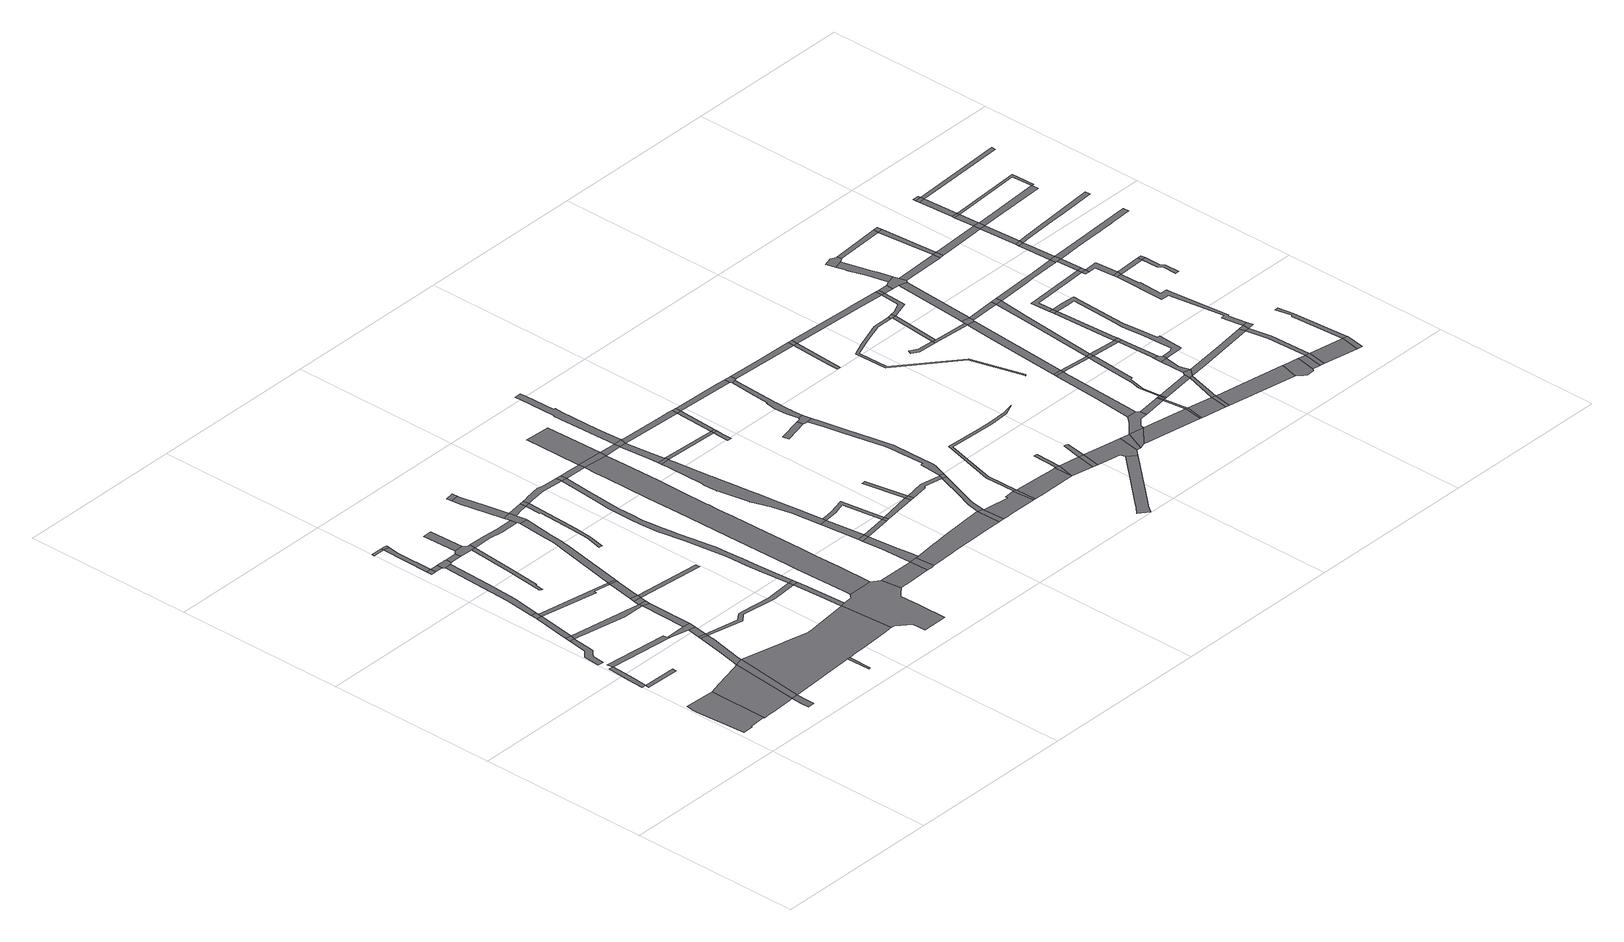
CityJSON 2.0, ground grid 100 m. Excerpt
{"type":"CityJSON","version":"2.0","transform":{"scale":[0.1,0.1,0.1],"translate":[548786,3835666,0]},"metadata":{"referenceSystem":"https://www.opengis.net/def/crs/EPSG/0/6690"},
"CityObjects":{
"road1":{"type":"Road","geometry":[{"type":"MultiSurface","lod":"1","boundaries":[[[0,1,2,3,4,5,6,7,8]]]}]},
"road2":{"type":"Road","geometry":[{"type":"MultiSurface","lod":"1","boundaries":[[[9,10,11,12,13,14,15,16]]]}]},
"road3":{"type":"Road","geometry":[{"type":"MultiSurface","lod":"1","boundaries":[[[17,18,19,13,20]]]}]},
"road4":{"type":"Road","attributes":{"RoadStructureAttribute.sectionType":"1"},"geometry":[{"type":"MultiSurface","lod":"1","boundaries":[[[21,22,23,24,25,26,27,28,29,30,31,32]]]}]},
"road5":{"type":"Road","attributes":{"RoadStructureAttribute.sectionType":"1"},"geometry":[{"type":"MultiSurface","lod":"1","boundaries":[[[33,34,35,8,7,36,37,38,39,40]]]}]},
"road6":{"type":"Road","attributes":{"RoadStructureAttribute.sectionType":"1"},"geometry":[{"type":"MultiSurface","lod":"1","boundaries":[[[41,42,40,43,44,45]]]}]},
"road7":{"type":"Road","geometry":[{"type":"MultiSurface","lod":"1","boundaries":[[[46,21,32,47]]]}]},
"road8":{"type":"Road","attributes":{"RoadStructureAttribute.sectionType":"1"},"geometry":[{"type":"MultiSurface","lod":"1","boundaries":[[[48,49,16,50,51]]]}]},
"road9":{"type":"Road","attributes":{"RoadStructureAttribute.sectionType":"1"},"geometry":[{"type":"MultiSurface","lod":"1","boundaries":[[[52,46,47,53]]]}]},
"road10":{"type":"Road","geometry":[{"type":"MultiSurface","lod":"1","boundaries":[[[54,33,40,42,55]]]}]},
"road11":{"type":"Road","geometry":[{"type":"MultiSurface","lod":"1","boundaries":[[[56,57,52,53,58,59]]]}]},
"road12":{"type":"Road","attributes":{"RoadStructureAttribute.sectionType":"1"},"geometry":[{"type":"MultiSurface","lod":"1","boundaries":[[[47,32,60,61,62]]]}]},
"road13":{"type":"Road","attributes":{"RoadStructureAttribute.sectionType":"1"},"geometry":[{"type":"MultiSurface","lod":"1","boundaries":[[[63,64,65,66,67,68,33,54,69,70,71,72,73]]]}]},
"road14":{"type":"Road","attributes":{"RoadStructureAttribute.sectionType":"1"},"geometry":[{"type":"MultiSurface","lod":"1","boundaries":[[[74,75,76,77,78,79,56,59]]]}]},
"road15":{"type":"Road","geometry":[{"type":"MultiSurface","lod":"1","boundaries":[[[80,81,82,83]]]}]},
"road16":{"type":"Road","geometry":[{"type":"MultiSurface","lod":"1","boundaries":[[[84,51,50,85,86,87]]]}]},
"road17":{"type":"Road","attributes":{"RoadStructureAttribute.sectionType":"1"},"geometry":[{"type":"MultiSurface","lod":"1","boundaries":[[[88,80,83,89,90,91]]]}]},
"road18":{"type":"Road","geometry":[{"type":"MultiSurface","lod":"1","boundaries":[[[92,63,73,93]]]}]},
"road19":{"type":"Road","geometry":[{"type":"MultiSurface","lod":"1","boundaries":[[[94,95,96,97]]]}]},
"road20":{"type":"Road","attributes":{"RoadStructureAttribute.sectionType":"1"},"geometry":[{"type":"MultiSurface","lod":"1","boundaries":[[[96,81,80,98,99]]]}]},
"road21":{"type":"Road","attributes":{"RoadStructureAttribute.sectionType":"1"},"geometry":[{"type":"MultiSurface","lod":"1","boundaries":[[[85,92,93,86]]]}]},
"road22":{"type":"Road","attributes":{"RoadStructureAttribute.sectionType":"1"},"geometry":[{"type":"MultiSurface","lod":"1","boundaries":[[[58,53,100,101,102,103]]]}]},
"road23":{"type":"Road","geometry":[{"type":"MultiSurface","lod":"1","boundaries":[[[104,105,106,107,108,91,90,77,76,109,110,111,112]]]}]},
"road24":{"type":"Road","geometry":[{"type":"MultiSurface","lod":"1","boundaries":[[[97,96,99,113,114]]]}]},
"road25":{"type":"Road","attributes":{"RoadStructureAttribute.sectionType":"1"},"geometry":[{"type":"MultiSurface","lod":"1","boundaries":[[[115,116,117,118,84,87,119,120,121,122,123,124]]]}]},
"road26":{"type":"Road","attributes":{"RoadStructureAttribute.sectionType":"1"},"geometry":[{"type":"MultiSurface","lod":"1","boundaries":[[[125,126,127,128]]]}]},
"road27":{"type":"Road","attributes":{"RoadStructureAttribute.sectionType":"1"},"geometry":[{"type":"MultiSurface","lod":"1","boundaries":[[[112,111,129,130]]]}]},
"road28":{"type":"Road","attributes":{"RoadStructureAttribute.sectionType":"1"},"geometry":[{"type":"MultiSurface","lod":"1","boundaries":[[[131,132,133,134,135,136,137,138,139,140]]]}]},
"road29":{"type":"Road","geometry":[{"type":"MultiSurface","lod":"1","boundaries":[[[62,61,115,124,141]]]}]},
"road30":{"type":"Road","geometry":[{"type":"MultiSurface","lod":"1","boundaries":[[[142,143,144,145,146,147,148,149,54,55,150,151,152,153,126,125,154,155,156,157,158,159,160]]]}]},
"road31":{"type":"Road","attributes":{"RoadStructureAttribute.sectionType":"1"},"geometry":[{"type":"MultiSurface","lod":"1","boundaries":[[[161,162,163,62,141,164,165]]]}]},
"road32":{"type":"Road","geometry":[{"type":"MultiSurface","lod":"1","boundaries":[[[166,167,161,165,168]]]}]},
"road33":{"type":"Road","geometry":[{"type":"MultiSurface","lod":"1","boundaries":[[[169,170,171,130,129,140,139,172]]]}]},
"road34":{"type":"Road","attributes":{"RoadStructureAttribute.sectionType":"1"},"geometry":[{"type":"MultiSurface","lod":"1","boundaries":[[[102,173,166,168,174,175,176]]]}]},
"road35":{"type":"Road","geometry":[{"type":"MultiSurface","lod":"1","boundaries":[[[177,178,171,170]]]}]},
"road36":{"type":"Road","geometry":[{"type":"MultiSurface","lod":"1","boundaries":[[[103,102,176,179]]]}]},
"road37":{"type":"Road","attributes":{"RoadStructureAttribute.sectionType":"1"},"geometry":[{"type":"MultiSurface","lod":"1","boundaries":[[[180,181,182,183,93,73,184,185,186,187,188]]]}]},
"road38":{"type":"Road","attributes":{"RoadStructureAttribute.sectionType":"1"},"geometry":[{"type":"MultiSurface","lod":"1","boundaries":[[[189,190,191,192,168,165]]]}]},
"road39":{"type":"Road","attributes":{"RoadStructureAttribute.sectionType":"1"},"geometry":[{"type":"MultiSurface","lod":"1","boundaries":[[[193,194,172,139,195,196,197,198]]]}]},
"road40":{"type":"Road","attributes":{"RoadStructureAttribute.sectionType":"1"},"geometry":[{"type":"MultiSurface","lod":"1","boundaries":[[[199,200,201,202,203,204,103,179,205,206,207,208,209,210,211]]]}]},
"road41":{"type":"Road","geometry":[{"type":"MultiSurface","lod":"1","boundaries":[[[212,213,198,197,214,199,211,215,216,217]]]}]},
"road42":{"type":"Road","attributes":{"RoadStructureAttribute.sectionType":"1"},"geometry":[{"type":"MultiSurface","lod":"1","boundaries":[[[218,219,220,187,221,222,223,224]]]}]},
"road43":{"type":"Road","attributes":{"RoadStructureAttribute.sectionType":"1"},"geometry":[{"type":"MultiSurface","lod":"1","boundaries":[[[225,226,227,228,229,230,213,212]]]}]},
"road44":{"type":"Road","geometry":[{"type":"MultiSurface","lod":"1","boundaries":[[[231,232,228,227,233]]]}]},
"road45":{"type":"Road","attributes":{"RoadStructureAttribute.sectionType":"1"},"geometry":[{"type":"MultiSurface","lod":"1","boundaries":[[[234,235,236,237,238,239,240,241,242,243,244]]]}]},
"road46":{"type":"Road","geometry":[{"type":"MultiSurface","lod":"1","boundaries":[[[245,188,187,220]]]}]},
"road47":{"type":"Road","geometry":[{"type":"MultiSurface","lod":"1","boundaries":[[[246,247,248,249,224,223,160,159,250,251,252,253,254,255,256,257,258,259,260]]]}]},
"road48":{"type":"Road","attributes":{"RoadStructureAttribute.sectionType":"1"},"geometry":[{"type":"MultiSurface","lod":"1","boundaries":[[[261,212,217,262,244]]]}]},
"road49":{"type":"Road","geometry":[{"type":"MultiSurface","lod":"1","boundaries":[[[263,261,244,243]]]}]},
"road50":{"type":"Road","attributes":{"RoadStructureAttribute.sectionType":"1"},"geometry":[{"type":"MultiSurface","lod":"1","boundaries":[[[264,265,266,267,268,269,270,271,272,273,274,275,276,277,188,245,278,279,280,281,282,283,284,285,286,287,288,289,290,291,292,293,294]]]}]},
"road51":{"type":"Road","attributes":{"RoadStructureAttribute.sectionType":"1"},"geometry":[{"type":"MultiSurface","lod":"1","boundaries":[[[295,296,297,298,299,300,263,243,301,302,303,304,305,306,307,264,308]]]}]},
"road52":{"type":"Road","attributes":{"RoadStructureAttribute.sectionType":"1"},"geometry":[{"type":"MultiSurface","lod":"1","boundaries":[[[309,259,258,310,311,312,313,314]]]}]},
"road53":{"type":"Road","attributes":{"RoadStructureAttribute.sectionType":"1"},"geometry":[{"type":"MultiSurface","lod":"1","boundaries":[[[315,316,317,318,319,320,321,322,323,324,246,260,325,326,327,328,329,330,331,332,333,334,335,336,337,338]]]}]},
"road54":{"type":"Road","geometry":[{"type":"MultiSurface","lod":"1","boundaries":[[[308,264,294,339]]]}]},
"road55":{"type":"Road","geometry":[{"type":"MultiSurface","lod":"1","boundaries":[[[340,314,313,341,342,343,344]]]}]},
"road56":{"type":"Road","attributes":{"RoadStructureAttribute.sectionType":"1"},"geometry":[{"type":"MultiSurface","lod":"1","boundaries":[[[345,339,294,315,346]]]}]},
"road57":{"type":"Road","attributes":{"RoadStructureAttribute.sectionType":"1"},"geometry":[{"type":"MultiSurface","lod":"1","boundaries":[[[347,348,349,350,351,352,314,340,353]]]}]},
"road58":{"type":"Road","geometry":[{"type":"MultiSurface","lod":"1","boundaries":[[[354,355,351,350]]]}]},
"road59":{"type":"Road","geometry":[{"type":"MultiSurface","lod":"1","boundaries":[[[356,357,358,355,354]]]}]},
"road60":{"type":"Road","geometry":[{"type":"MultiSurface","lod":"1","boundaries":[[[359,346,315,338,360]]]}]},
"road61":{"type":"Road","attributes":{"RoadStructureAttribute.sectionType":"1"},"geometry":[{"type":"MultiSurface","lod":"1","boundaries":[[[361,354,350,362]]]}]},
"road62":{"type":"Road","attributes":{"RoadStructureAttribute.sectionType":"1"},"geometry":[{"type":"MultiSurface","lod":"1","boundaries":[[[363,364,365,366,359,360,367,368,369]]]}]},
"road63":{"type":"Road","attributes":{"RoadStructureAttribute.sectionType":"1"},"geometry":[{"type":"MultiSurface","lod":"1","boundaries":[[[370,371,372,373,374,375,376,377,378,379,380,381,382,383,384,385,386,387,388,389,390,391,392,393,394,395,396,397,358,357,398]]]}]},
"road64":{"type":"Road","attributes":{"RoadStructureAttribute.sectionType":"1"},"geometry":[{"type":"MultiSurface","lod":"1","boundaries":[[[399,400,398,357,401,402,361,403]]]}]},
"road65":{"type":"Road","attributes":{"RoadStructureAttribute.sectionType":"1"},"geometry":[{"type":"MultiSurface","lod":"1","boundaries":[[[404,405,406,407,408,409,353,340,344,410,411,412,413,414,415,416]]]}]},
"road66":{"type":"Road","attributes":{"RoadStructureAttribute.sectionType":"1"},"geometry":[{"type":"MultiSurface","lod":"1","boundaries":[[[417,360,338,418,419,420,421]]]}]},
"road67":{"type":"Road","geometry":[{"type":"MultiSurface","lod":"1","boundaries":[[[403,361,362,422]]]}]},
"road68":{"type":"Road","geometry":[{"type":"MultiSurface","lod":"1","boundaries":[[[423,424,383,382,425]]]}]},
"road69":{"type":"Road","attributes":{"RoadStructureAttribute.sectionType":"1"},"geometry":[{"type":"MultiSurface","lod":"1","boundaries":[[[420,426,427,424,423,428,429,430]]]}]},
"road70":{"type":"Road","geometry":[{"type":"MultiSurface","lod":"1","boundaries":[[[421,420,430,431]]]}]},
"road71":{"type":"Road","attributes":{"RoadStructureAttribute.sectionType":"1"},"geometry":[{"type":"MultiSurface","lod":"1","boundaries":[[[432,403,422,433]]]}]},
"road72":{"type":"Road","attributes":{"RoadStructureAttribute.sectionType":"1"},"geometry":[{"type":"MultiSurface","lod":"1","boundaries":[[[434,435,436,437,438,439,440,441,442,443,444,445,446,447,448,449,421,431]]]}]},
"road73":{"type":"Road","attributes":{"RoadStructureAttribute.sectionType":"1"},"geometry":[{"type":"MultiSurface","lod":"1","boundaries":[[[425,382,450,451]]]}]},
"road74":{"type":"Road","geometry":[{"type":"MultiSurface","lod":"1","boundaries":[[[452,432,433,453]]]}]},
"road75":{"type":"Road","geometry":[{"type":"MultiSurface","lod":"1","boundaries":[[[454,455,456,432,452]]]}]},
"road76":{"type":"Road","geometry":[{"type":"MultiSurface","lod":"1","boundaries":[[[457,404,416,458,459,460]]]}]},
"road77":{"type":"Road","attributes":{"RoadStructureAttribute.sectionType":"1"},"geometry":[{"type":"MultiSurface","lod":"1","boundaries":[[[461,462,463,431,430,464,465,466,467]]]}]},
"road78":{"type":"Road","geometry":[{"type":"MultiSurface","lod":"1","boundaries":[[[450,468,469,470,471,472,473]]]}]},
"road79":{"type":"Road","attributes":{"RoadStructureAttribute.sectionType":"1"},"geometry":[{"type":"MultiSurface","lod":"1","boundaries":[[[474,452,453,475,476,477,478]]]}]},
"road80":{"type":"Road","geometry":[{"type":"MultiSurface","lod":"1","boundaries":[[[451,450,473,479]]]}]},
"road81":{"type":"Road","attributes":{"RoadStructureAttribute.sectionType":"1"},"geometry":[{"type":"MultiSurface","lod":"1","boundaries":[[[477,480,481,482,483,457,460,484,485,486,487]]]}]},
"road82":{"type":"Road","attributes":{"RoadStructureAttribute.sectionType":"1"},"geometry":[{"type":"MultiSurface","lod":"1","boundaries":[[[488,489,490,491,492,493,459,458,494,495,496,497,498]]]}]},
"road83":{"type":"Road","attributes":{"RoadStructureAttribute.sectionType":"1"},"geometry":[{"type":"MultiSurface","lod":"1","boundaries":[[[466,451,479,499]]]}]},
"road84":{"type":"Road","geometry":[{"type":"MultiSurface","lod":"1","boundaries":[[[467,466,499,500]]]}]},
"road85":{"type":"Road","geometry":[{"type":"MultiSurface","lod":"1","boundaries":[[[501,478,477,487,502]]]}]},
"road86":{"type":"Road","geometry":[{"type":"MultiSurface","lod":"1","boundaries":[[[503,498,497,504,505,506]]]}]},
"road87":{"type":"Road","geometry":[{"type":"MultiSurface","lod":"1","boundaries":[[[507,508,509,510,511]]]}]},
"road88":{"type":"Road","attributes":{"RoadStructureAttribute.sectionType":"1"},"geometry":[{"type":"MultiSurface","lod":"1","boundaries":[[[512,513,514,515,516,517,518,519,520,521,522,523,524,525,526,527,528,529,530,531,532,533,534,535,536,501,502]]]}]},
"road89":{"type":"Road","attributes":{"RoadStructureAttribute.sectionType":"1"},"geometry":[{"type":"MultiSurface","lod":"1","boundaries":[[[537,538,539,540,505,504,541,542,543,544,545]]]}]},
"road90":{"type":"Road","attributes":{"RoadStructureAttribute.sectionType":"1"},"geometry":[{"type":"MultiSurface","lod":"1","boundaries":[[[546,547,500,499,548,549]]]}]},
"road91":{"type":"Road","geometry":[{"type":"MultiSurface","lod":"1","boundaries":[[[550,551,507,511,552,553,525,524,554]]]}]},
"road92":{"type":"Road","attributes":{"RoadStructureAttribute.sectionType":"1"},"geometry":[{"type":"MultiSurface","lod":"1","boundaries":[[[555,556,557,558,559,560,561,562,563,564,565,566,567,568,569,570,571,572,573,550,554]]]}]},
"road93":{"type":"Road","geometry":[{"type":"MultiSurface","lod":"1","boundaries":[[[545,544,574,575]]]}]},
"road94":{"type":"Road","attributes":{"RoadStructureAttribute.sectionType":"1"},"geometry":[{"type":"MultiSurface","lod":"1","boundaries":[[[576,577,578,579,580,581,582,583,584,585]]]}]},
"road95":{"type":"Road","geometry":[{"type":"MultiSurface","lod":"1","boundaries":[[[586,587,588,575,574]]]}]},
"road96":{"type":"Road","geometry":[{"type":"MultiSurface","lod":"1","boundaries":[[[549,548,589,565,564,590,591]]]}]},
"road97":{"type":"Road","attributes":{"RoadStructureAttribute.sectionType":"1"},"geometry":[{"type":"MultiSurface","lod":"1","boundaries":[[[592,574,544,593,594]]]}]},
"road98":{"type":"Road","attributes":{"RoadStructureAttribute.sectionType":"1"},"geometry":[{"type":"MultiSurface","lod":"1","boundaries":[[[595,596,597,598,599,600,601,602,603,604,605,606,503,506]]]}]},
"road99":{"type":"Road","geometry":[{"type":"MultiSurface","lod":"1","boundaries":[[[594,593,607,608]]]}]},
"road100":{"type":"Road","geometry":[{"type":"MultiSurface","lod":"1","boundaries":[[[609,610,611,594,608]]]}]},
"road101":{"type":"Road","attributes":{"RoadStructureAttribute.sectionType":"1"},"geometry":[{"type":"MultiSurface","lod":"1","boundaries":[[[612,613,608,607,614,615,616,576,585,617,618,619,620]]]}]},
"road102":{"type":"Road","attributes":{"RoadStructureAttribute.sectionType":"1"},"geometry":[{"type":"MultiSurface","lod":"1","boundaries":[[[621,591,590,622,623]]]}]},
"road103":{"type":"Road","geometry":[{"type":"MultiSurface","lod":"1","boundaries":[[[620,619,624,625]]]}]},
"road104":{"type":"Road","attributes":{"RoadStructureAttribute.sectionType":"1"},"geometry":[{"type":"MultiSurface","lod":"1","boundaries":[[[622,626,627,628,629,630,631]]]}]},
"road105":{"type":"Road","attributes":{"RoadStructureAttribute.sectionType":"1"},"geometry":[{"type":"MultiSurface","lod":"1","boundaries":[[[625,624,632,633]]]}]},
"road106":{"type":"Road","geometry":[{"type":"MultiSurface","lod":"1","boundaries":[[[623,622,631,634]]]}]},
"road107":{"type":"Road","geometry":[{"type":"MultiSurface","lod":"1","boundaries":[[[635,636,637,625,633,638,639,640,641,642,643,644,645]]]}]},
"road108":{"type":"Road","attributes":{"RoadStructureAttribute.sectionType":"1"},"geometry":[{"type":"MultiSurface","lod":"1","boundaries":[[[646,647,633,632,648,649]]]}]},
"road109":{"type":"Road","attributes":{"RoadStructureAttribute.sectionType":"1"},"geometry":[{"type":"MultiSurface","lod":"1","boundaries":[[[650,651,652,653,654,655,656,657,658,659,660,661,662,663,664,665]]]}]},
"road110":{"type":"Road","attributes":{"RoadStructureAttribute.sectionType":"1"},"geometry":[{"type":"MultiSurface","lod":"1","boundaries":[[[666,667,668,635,645,669,670,671,672]]]}]},
"road111":{"type":"Road","geometry":[{"type":"MultiSurface","lod":"1","boundaries":[[[673,674,675,676,677,678,679]]]}]},
"road112":{"type":"Road","attributes":{"RoadStructureAttribute.sectionType":"1"},"geometry":[{"type":"MultiSurface","lod":"1","boundaries":[[[680,681,643,642,682]]]}]},
"road113":{"type":"Road","geometry":[{"type":"MultiSurface","lod":"1","boundaries":[[[649,648,683,684,685]]]}]},
"road114":{"type":"Road","attributes":{"RoadStructureAttribute.sectionType":"1"},"geometry":[{"type":"MultiSurface","lod":"1","boundaries":[[[686,687,688,689,634,631,690,691,692,693,694]]]}]},
"road115":{"type":"Road","attributes":{"RoadStructureAttribute.sectionType":"1"},"geometry":[{"type":"MultiSurface","lod":"1","boundaries":[[[695,682,649,685]]]}]},
"road116":{"type":"Road","geometry":[{"type":"MultiSurface","lod":"1","boundaries":[[[696,666,672,697]]]}]},
"road117":{"type":"Road","geometry":[{"type":"MultiSurface","lod":"1","boundaries":[[[698,680,682,695]]]}]},
"road118":{"type":"Road","attributes":{"RoadStructureAttribute.sectionType":"1"},"geometry":[{"type":"MultiSurface","lod":"1","boundaries":[[[699,698,695,700]]]}]},
"road119":{"type":"Road","geometry":[{"type":"MultiSurface","lod":"1","boundaries":[[[701,699,700,702]]]}]},
"road120":{"type":"Road","attributes":{"RoadStructureAttribute.sectionType":"1"},"geometry":[{"type":"MultiSurface","lod":"1","boundaries":[[[684,683,703,704]]]}]},
"road121":{"type":"Road","attributes":{"RoadStructureAttribute.sectionType":"1"},"geometry":[{"type":"MultiSurface","lod":"1","boundaries":[[[705,706,679,707,708,709]]]}]},
"road122":{"type":"Road","attributes":{"RoadStructureAttribute.sectionType":"1"},"geometry":[{"type":"MultiSurface","lod":"1","boundaries":[[[679,678,710,711,707]]]}]},
"road123":{"type":"Road","attributes":{"RoadStructureAttribute.sectionType":"1"},"geometry":[{"type":"MultiSurface","lod":"1","boundaries":[[[697,672,712,713]]]}]},
"road124":{"type":"Road","geometry":[{"type":"MultiSurface","lod":"1","boundaries":[[[704,703,714,715]]]}]},
"road125":{"type":"Road","geometry":[{"type":"MultiSurface","lod":"1","boundaries":[[[716,665,664,705,709]]]}]},
"road126":{"type":"Road","attributes":{"RoadStructureAttribute.sectionType":"1"},"geometry":[{"type":"MultiSurface","lod":"1","boundaries":[[[712,717,718,719,699,701,720,721,722,723,724]]]}]},
"road127":{"type":"Road","attributes":{"RoadStructureAttribute.sectionType":"1"},"geometry":[{"type":"MultiSurface","lod":"1","boundaries":[[[710,725,726,727,696,697,728]]]}]},
"road128":{"type":"Road","attributes":{"RoadStructureAttribute.sectionType":"1"},"geometry":[{"type":"MultiSurface","lod":"1","boundaries":[[[729,730,701,702,731,732]]]}]},
"road129":{"type":"Road","attributes":{"RoadStructureAttribute.sectionType":"1"},"geometry":[{"type":"MultiSurface","lod":"1","boundaries":[[[733,732,704,715]]]}]},
"road130":{"type":"Road","geometry":[{"type":"MultiSurface","lod":"1","boundaries":[[[734,713,712,724]]]}]},
"road131":{"type":"Road","attributes":{"RoadStructureAttribute.sectionType":"1"},"geometry":[{"type":"MultiSurface","lod":"1","boundaries":[[[693,735,736,716,709,737,738]]]}]},
"road132":{"type":"Road","geometry":[{"type":"MultiSurface","lod":"1","boundaries":[[[739,711,710,728,740,741,742]]]}]},
"road133":{"type":"Road","geometry":[{"type":"MultiSurface","lod":"1","boundaries":[[[743,729,732,733,744]]]}]},
"road134":{"type":"Road","geometry":[{"type":"MultiSurface","lod":"1","boundaries":[[[694,693,738,745]]]}]},
"road135":{"type":"Road","attributes":{"RoadStructureAttribute.sectionType":"1"},"geometry":[{"type":"MultiSurface","lod":"1","boundaries":[[[746,734,724,747,748,749]]]}]},
"road136":{"type":"Road","attributes":{"RoadStructureAttribute.sectionType":"1"},"geometry":[{"type":"MultiSurface","lod":"1","boundaries":[[[750,743,744,751,752,753]]]}]},
"road137":{"type":"Road","attributes":{"RoadStructureAttribute.sectionType":"1"},"geometry":[{"type":"MultiSurface","lod":"1","boundaries":[[[754,755,715,714,756,757]]]}]},
"road138":{"type":"Road","attributes":{"RoadStructureAttribute.sectionType":"1"},"geometry":[{"type":"MultiSurface","lod":"1","boundaries":[[[745,738,758,759]]]}]},
"road139":{"type":"Road","attributes":{"RoadStructureAttribute.sectionType":"1"},"geometry":[{"type":"MultiSurface","lod":"1","boundaries":[[[760,761,762,739,742,763,764,765]]]}]},
"road140":{"type":"Road","attributes":{"RoadStructureAttribute.sectionType":"1"},"geometry":[{"type":"MultiSurface","lod":"1","boundaries":[[[766,767,713,734,768,769]]]}]},
"road141":{"type":"Road","geometry":[{"type":"MultiSurface","lod":"1","boundaries":[[[770,750,753,771,772,773]]]}]},
"road142":{"type":"Road","attributes":{"RoadStructureAttribute.sectionType":"1"},"geometry":[{"type":"MultiSurface","lod":"1","boundaries":[[[774,742,741,766]]]}]},
"road143":{"type":"Road","attributes":{"RoadStructureAttribute.sectionType":"1"},"geometry":[{"type":"MultiSurface","lod":"1","boundaries":[[[775,748,776,770,773]]]}]},
"road144":{"type":"Road","geometry":[{"type":"MultiSurface","lod":"1","boundaries":[[[777,749,748,775]]]}]},
"road145":{"type":"Road","geometry":[{"type":"MultiSurface","lod":"1","boundaries":[[[778,779,759,758,760,765,780,781]]]}]},
"road146":{"type":"Road","attributes":{"RoadStructureAttribute.sectionType":"1"},"geometry":[{"type":"MultiSurface","lod":"1","boundaries":[[[782,783,784,785,786,787,788,789,790,779,778]]]}]},
"road147":{"type":"Road","geometry":[{"type":"MultiSurface","lod":"1","boundaries":[[[791,792,793,794,786,785,795,796,797]]]}]},
"road148":{"type":"Road","attributes":{"RoadStructureAttribute.sectionType":"1"},"geometry":[{"type":"MultiSurface","lod":"1","boundaries":[[[798,799,800,801,802,749,777]]]}]},
"road149":{"type":"Road","geometry":[{"type":"MultiSurface","lod":"1","boundaries":[[[803,804,774,766,769]]]}]},
"road150":{"type":"Road","attributes":{"RoadStructureAttribute.sectionType":"1"},"geometry":[{"type":"MultiSurface","lod":"1","boundaries":[[[805,806,807,808,809,810,811,812,813,814,815,816,800,817,818,819,820,821,822,823,824,825,826,827,772,771]]]}]},
"road151":{"type":"Road","geometry":[{"type":"MultiSurface","lod":"1","boundaries":[[[816,828,801,800]]]}]},
"road152":{"type":"Road","attributes":{"RoadStructureAttribute.sectionType":"1"},"geometry":[{"type":"MultiSurface","lod":"1","boundaries":[[[829,830,744,733,831,832]]]}]},
"road153":{"type":"Road","geometry":[{"type":"MultiSurface","lod":"1","boundaries":[[[833,834,757,756,835,836,837,838,839,840,841,842]]]}]},
"road154":{"type":"Road","attributes":{"RoadStructureAttribute.sectionType":"1"},"geometry":[{"type":"MultiSurface","lod":"1","boundaries":[[[843,844,845,781,780,846]]]}]},
"road155":{"type":"Road","attributes":{"RoadStructureAttribute.sectionType":"1"},"geometry":[{"type":"MultiSurface","lod":"1","boundaries":[[[847,842,841,848,849]]]}]},
"road156":{"type":"Road","attributes":{"RoadStructureAttribute.sectionType":"1"},"geometry":[{"type":"MultiSurface","lod":"1","boundaries":[[[850,797,796,851]]]}]},
"road157":{"type":"Road","geometry":[{"type":"MultiSurface","lod":"1","boundaries":[[[849,848,852,853,854]]]}]},
"road158":{"type":"Road","attributes":{"RoadStructureAttribute.sectionType":"1"},"geometry":[{"type":"MultiSurface","lod":"1","boundaries":[[[855,856,857,828,816,858,859,860]]]}]},
"road159":{"type":"Road","attributes":{"RoadStructureAttribute.sectionType":"1"},"geometry":[{"type":"MultiSurface","lod":"1","boundaries":[[[861,862,863,803,769,864,865,866,867]]]}]},
"road160":{"type":"Road","attributes":{"RoadStructureAttribute.sectionType":"1"},"geometry":[{"type":"MultiSurface","lod":"1","boundaries":[[[868,869,832,870,849,854]]]}]},
"road161":{"type":"Road","geometry":[{"type":"MultiSurface","lod":"1","boundaries":[[[871,843,846,872]]]}]},
"road162":{"type":"Road","attributes":{"RoadStructureAttribute.sectionType":"1"},"geometry":[{"type":"MultiSurface","lod":"1","boundaries":[[[873,851,843,871]]]}]},
"road163":{"type":"Road","geometry":[{"type":"MultiSurface","lod":"1","boundaries":[[[874,829,832,869]]]}]},
"road164":{"type":"Road","attributes":{"RoadStructureAttribute.sectionType":"1"},"geometry":[{"type":"MultiSurface","lod":"1","boundaries":[[[875,853,852,876,877]]]}]},
"road165":{"type":"Road","geometry":[{"type":"MultiSurface","lod":"1","boundaries":[[[878,874,869,879]]]}]},
"road166":{"type":"Road","geometry":[{"type":"MultiSurface","lod":"1","boundaries":[[[880,850,851,873]]]}]},
"road167":{"type":"Road","attributes":{"RoadStructureAttribute.sectionType":"1"},"geometry":[{"type":"MultiSurface","lod":"1","boundaries":[[[881,882,883,884,885,886,887,888,889,890,891,892,893,894,895,874,878]]]}]},
"road168":{"type":"Road","geometry":[{"type":"MultiSurface","lod":"1","boundaries":[[[877,876,896,897,898]]]}]},
"road169":{"type":"Road","attributes":{"RoadStructureAttribute.sectionType":"1"},"geometry":[{"type":"MultiSurface","lod":"1","boundaries":[[[899,900,901,871,872,902,903,904,905]]]}]},
"road170":{"type":"Road","attributes":{"RoadStructureAttribute.sectionType":"1"},"geometry":[{"type":"MultiSurface","lod":"1","boundaries":[[[906,860,907,908]]]}]},
"road171":{"type":"Road","geometry":[{"type":"MultiSurface","lod":"1","boundaries":[[[909,855,860,906]]]}]},
"road172":{"type":"Road","attributes":{"RoadStructureAttribute.sectionType":"1"},"geometry":[{"type":"MultiSurface","lod":"1","boundaries":[[[910,855,909,911]]]}]},
"road173":{"type":"Road","geometry":[{"type":"MultiSurface","lod":"1","boundaries":[[[912,861,867,910,911]]]}]},
"road174":{"type":"Road","attributes":{"RoadStructureAttribute.sectionType":"1"},"geometry":[{"type":"MultiSurface","lod":"1","boundaries":[[[913,914,915,916,906,908,917,918,919]]]}]},
"road175":{"type":"Road","geometry":[{"type":"MultiSurface","lod":"1","boundaries":[[[919,918,890,889]]]}]},
"road176":{"type":"Road","attributes":{"RoadStructureAttribute.sectionType":"1"},"geometry":[{"type":"MultiSurface","lod":"1","boundaries":[[[920,921,922,923,924,877,898]]]}]},
"road177":{"type":"Road","attributes":{"RoadStructureAttribute.sectionType":"1"},"geometry":[{"type":"MultiSurface","lod":"1","boundaries":[[[925,926,927,928,861,912]]]}]},
"road178":{"type":"Road","geometry":[{"type":"MultiSurface","lod":"1","boundaries":[[[929,930,927,926]]]}]},
"road179":{"type":"Road","attributes":{"RoadStructureAttribute.sectionType":"1"},"geometry":[{"type":"MultiSurface","lod":"1","boundaries":[[[931,905,932,930,929]]]}]},
"road180":{"type":"Road","attributes":{"RoadStructureAttribute.sectionType":"1"},"geometry":[{"type":"MultiSurface","lod":"1","boundaries":[[[933,919,889,934]]]}]},
"road181":{"type":"Road","geometry":[{"type":"MultiSurface","lod":"1","boundaries":[[[935,936,899,905,931]]]}]},
"road182":{"type":"Road","attributes":{"RoadStructureAttribute.sectionType":"1"},"geometry":[{"type":"MultiSurface","lod":"1","boundaries":[[[937,938,899,936]]]}]},
"road183":{"type":"Road","geometry":[{"type":"MultiSurface","lod":"1","boundaries":[[[939,940,938,937]]]}]},
"road184":{"type":"Road","geometry":[{"type":"MultiSurface","lod":"1","boundaries":[[[941,942,943,944,945,946,947,948,934]]]}]},
"road185":{"type":"Road","attributes":{"RoadStructureAttribute.sectionType":"1"},"geometry":[{"type":"MultiSurface","lod":"1","boundaries":[[[949,950,940,939]]]}]},
"road186":{"type":"Road","geometry":[{"type":"MultiSurface","lod":"1","boundaries":[[[951,933,934,948]]]}]},
"road187":{"type":"Road","geometry":[{"type":"MultiSurface","lod":"1","boundaries":[[[952,953,950,949]]]}]},
"road188":{"type":"Road","attributes":{"RoadStructureAttribute.sectionType":"1"},"geometry":[{"type":"MultiSurface","lod":"1","boundaries":[[[954,955,953,952]]]}]},
"road189":{"type":"Road","attributes":{"RoadStructureAttribute.sectionType":"1"},"geometry":[{"type":"MultiSurface","lod":"1","boundaries":[[[956,957,912,911,958,959,960,961,962,963,964,965]]]}]},
"road190":{"type":"Road","attributes":{"RoadStructureAttribute.sectionType":"1"},"geometry":[{"type":"MultiSurface","lod":"1","boundaries":[[[966,967,935,931,968,969,970]]]}]},
"road191":{"type":"Road","attributes":{"RoadStructureAttribute.sectionType":"1"},"geometry":[{"type":"MultiSurface","lod":"1","boundaries":[[[971,972,973,929,926,974,975,976,977]]]}]},
"road192":{"type":"Road","attributes":{"RoadStructureAttribute.sectionType":"1"},"geometry":[{"type":"MultiSurface","lod":"1","boundaries":[[[978,979,939,937,980,981,966,982]]]}]},
"road193":{"type":"Road","attributes":{"RoadStructureAttribute.sectionType":"1"},"geometry":[{"type":"MultiSurface","lod":"1","boundaries":[[[983,952,949,984]]]}]}
},
"vertices":[
[22,580,0],[16,529,0],[16,524,0],[15,514,0],[33,214,0],[98,218,0],[98,223,0],[199,229,0],[199,572,0],
[16,1088,0],[9,974,0],[7,949,0],[2,860,0],[28,858,0],[34,947,0],[36,972,0],[44,1086,0],
[223,828,0],[223,841,0],[223,853,0],[21,833,0],
[73,1398,0],[57,1286,0],[38,1270,0],[17,1253,0],[15,1236,0],[8,1153,0],[41,1150,0],[47,1223,0],[67,1242,0],[84,1259,0],[86,1271,0],[103,1396,0],
[461,639,0],[433,632,0],[272,591,0],[200,224,0],[236,226,0],[263,227,0],[398,235,0],[417,236,0],
[456,174,0],[458,237,0],[416,174,0],[416,125,0],[455,126,0],
[80,1431,0],[113,1426,0],
[416,1084,0],[38,1121,0],[426,1047,0],[416,1059,0],
[114,1651,0],[145,1647,0],
[511,654,0],[458,239,0],
[120,1694,0],[115,1661,0],[148,1674,0],[150,1689,0],
[414,1339,0],[545,1338,0],[545,1356,0],
[519,927,0],[518,917,0],[491,778,0],[471,681,0],[468,665,0],[464,651,0],[516,680,0],[556,872,0],[561,909,0],[562,914,0],[563,920,0],
[176,1857,0],[184,2034,0],[194,2292,0],[157,2292,0],[144,2034,0],[138,1867,0],
[96,2339,0],[66,2336,0],[67,2305,0],[97,2305,0],
[540,1063,0],[536,1024,0],[578,1016,0],[584,1059,0],
[98,2339,0],[112,2306,0],[145,2306,0],[146,2338,0],
[522,945,0],[566,937,0],
[3,2642,0],[3,2628,0],[73,2628,0],[73,2643,0],
[96,2553,0],[108,2623,0],
[481,1585,0],[483,1600,0],[583,1584,0],[587,1598,0],
[201,2337,0],[199,2337,0],[196,2337,0],[181,2338,0],[171,2338,0],[196,2293,0],[199,2295,0],[211,2303,0],[211,2337,0],
[110,2641,0],[93,2643,0],
[546,1338,0],[546,1335,0],[542,1066,0],[542,1063,0],[585,1157,0],[585,1168,0],[585,1177,0],[585,1186,0],[585,1276,0],[587,1325,0],
[879,264,0],[866,263,0],[868,124,0],[880,127,0],
[279,2302,0],[280,2337,0],
[336,2036,0],[314,1813,0],[321,1808,0],[329,1803,0],[329,1807,0],[336,1856,0],[343,1856,0],[361,2036,0],[386,2300,0],[360,2300,0],
[591,1355,0],
[978,570,0],[952,567,0],[911,564,0],[904,566,0],[777,595,0],[766,597,0],[729,605,0],[528,651,0],[628,249,0],[728,255,0],[853,262,0],[863,263,0],[883,264,0],[905,265,0],[914,266,0],[1002,271,0],[1157,281,0],[1217,285,0],[1198,597,0],
[550,1396,0],[546,1367,0],[545,1357,0],[596,1390,0],[597,1390,0],
[555,1426,0],[552,1410,0],[601,1418,0],
[376,2336,0],[352,2357,0],[299,2356,0],[387,2336,0],
[581,1571,0],[602,1424,0],[627,1564,0],[629,1577,0],
[347,2560,0],[294,2559,0],
[631,1591,0],
[1012,915,0],[837,932,0],[808,933,0],[765,900,0],[775,878,0],[818,911,0],[1025,886,0],[1180,898,0],[1177,928,0],
[993,1355,0],[996,1355,0],[994,1368,0],[993,1380,0],
[580,2328,0],[495,2333,0],[494,2301,0],[583,2292,0],[688,2291,0],[685,2330,0],
[696,2276,0],[682,2099,0],[677,2046,0],[670,2007,0],[663,1969,0],[588,1603,0],[633,1601,0],[704,1960,0],[707,1977,0],[710,2001,0],[711,2008,0],[721,2095,0],[742,2271,0],
[727,2376,0],[679,2366,0],[692,2291,0],[744,2285,0],[741,2301,0],[734,2337,0],
[1220,725,0],[1215,839,0],[1211,899,0],[1182,869,0],[1190,732,0],[1197,599,0],[1227,604,0],
[696,2536,0],[696,2539,0],[670,2668,0],[622,2661,0],[630,2609,0],[643,2539,0],
[670,2701,0],[617,2692,0],[672,2668,0],
[826,2261,0],[834,2261,0],[824,2041,0],[817,1941,0],[796,1843,0],[805,1841,0],[813,1839,0],[835,1938,0],[846,2041,0],[858,2359,0],[831,2355,0],
[1209,931,0],
[1303,631,0],[1302,631,0],[1282,609,0],[1232,604,0],[1238,286,0],[1309,221,0],[1311,146,0],[1460,148,0],[1458,300,0],[1458,320,0],[1456,434,0],[1476,451,0],[1512,481,0],[1498,599,0],[1454,633,0],
[825,2391,0],[785,2347,0],
[853,2395,0],
[1115,2371,0],[1102,2217,0],[1089,2083,0],[1084,2030,0],[1082,1870,0],[1083,1828,0],[1091,1744,0],[1093,1705,0],[1093,1703,0],[1121,1561,0],[1145,1373,0],[1152,1310,0],[1157,1190,0],[1162,1108,0],[1203,1017,0],[1195,1148,0],[1191,1246,0],[1184,1342,0],[1179,1410,0],[1173,1455,0],[1158,1545,0],[1145,1629,0],[1136,1680,0],[1128,1746,0],[1123,1799,0],[1119,1840,0],[1118,1917,0],[1118,2000,0],[1128,2118,0],[1135,2233,0],[1148,2369,0],
[1059,2409,0],[1007,2412,0],[991,2420,0],[989,2420,0],[893,2402,0],[879,2399,0],[863,2360,0],[883,2364,0],[893,2366,0],[972,2379,0],[986,2379,0],[988,2379,0],[990,2379,0],[1116,2407,0],
[1708,600,0],[1522,482,0],[1582,484,0],[1714,490,0],[1719,490,0],[1715,600,0],
[1281,2366,0],[1280,2282,0],[1280,2223,0],[1283,1950,0],[1287,1691,0],[1287,1677,0],[1291,1427,0],[1298,1045,0],[1298,984,0],[1303,670,0],[1452,840,0],[1448,987,0],[1446,1087,0],[1446,1156,0],[1444,1314,0],[1440,1526,0],[1437,1627,0],[1437,1690,0],[1437,1694,0],[1436,1877,0],[1435,2021,0],[1431,2242,0],[1430,2283,0],[1429,2354,0],
[1146,2406,0],
[1762,603,0],[1721,490,0],[1758,489,0],[1759,492,0],[1771,493,0],
[1205,2404,0],[1280,2402,0],
[1777,637,0],[1766,729,0],[1746,901,0],[1747,905,0],[1699,898,0],[1711,785,0],[1780,604,0],
[1744,930,0],[1696,925,0],
[1744,937,0],[1718,1157,0],[1672,1153,0],
[1280,2404,0],[1431,2396,0],
[1907,954,0],[1911,929,0],
[1274,2743,0],[1274,2741,0],[1274,2734,0],[1278,2545,0],[1430,2445,0],[1427,2547,0],[1424,2737,0],
[1715,1187,0],[1699,1327,0],[1685,1446,0],[1673,1549,0],[1671,1565,0],[1664,1615,0],[1649,1745,0],[1644,1788,0],[1638,1838,0],[1636,1852,0],[1611,2074,0],[1609,2091,0],[1608,2101,0],[1554,2099,0],[1555,2059,0],[1555,2039,0],[1557,1836,0],[1557,1829,0],[1553,1828,0],[1556,1780,0],[1558,1741,0],[1558,1739,0],[1559,1734,0],[1592,1553,0],[1592,1551,0],[1593,1550,0],[1628,1438,0],[1654,1323,0],[1716,1177,0],
[1892,1214,0],[1790,1188,0],[1800,1168,0],[1872,1189,0],[1929,959,0],
[2271,648,0],[2017,630,0],[1936,621,0],[1918,619,0],[1912,618,0],[1881,615,0],[1788,494,0],[1915,498,0],[1926,499,0],[1934,499,0],[2122,505,0],[2173,507,0],[2273,506,0],
[1463,2395,0],[1463,2355,0],[1533,2357,0],[1535,2357,0],[1532,2392,0],
[1933,933,0],
[1605,2121,0],[1553,2119,0],[1607,2121,0],
[1535,2354,0],[1551,2174,0],[1601,2154,0],[1592,2225,0],[1576,2356,0],
[1584,2393,0],
[2126,994,0],[2131,962,0],
[1584,2394,0],[1584,2396,0],[1583,2417,0],[1583,2418,0],[1578,2548,0],[1574,2779,0],[1579,2823,0],[1566,2823,0],[1562,3006,0],[1561,3038,0],[1521,3037,0],[1522,3005,0],[1526,2779,0],[1522,2779,0],[1528,2548,0],[1532,2394,0],
[1933,2089,0],[1935,2109,0],
[2149,997,0],[2154,965,0],
[2104,1244,0],[2093,1242,0],[2082,1240,0],
[2274,648,0],[2308,507,0],[2305,634,0],[2306,639,0],
[1921,2378,0],[1863,2380,0],[1611,2391,0],[1579,2355,0],[1937,2341,0],[1946,2340,0],[1947,2377,0],
[1931,2052,0],[1929,1994,0],[1942,1993,0],[1954,1993,0],[1956,2052,0],[1958,2088,0],
[2269,1020,0],[2257,980,0],[2267,995,0],[2379,974,0],[2388,999,0],
[1959,2108,0],
[2375,963,0],[2317,799,0],[2299,752,0],[2291,726,0],[2316,718,0],[2321,734,0],[2330,759,0],[2403,965,0],
[2516,634,0],[2462,630,0],[2463,621,0],[2464,614,0],[2337,630,0],[2329,631,0],[2334,507,0],[2378,507,0],[2445,507,0],[2533,507,0],[2526,634,0],
[1971,2340,0],
[1972,2376,0],
[2391,1005,0],[2414,996,0],
[2528,635,0],[2545,507,0],[2545,631,0],[2545,633,0],
[2280,1843,0],[2133,1809,0],[2137,1793,0],[2141,1776,0],[2286,1810,0],
[2419,1011,0],[2437,1062,0],[2440,1071,0],[2444,1089,0],[2444,1095,0],[2444,1107,0],[2442,1237,0],[2439,1352,0],[2436,1371,0],[2418,1464,0],[2387,1623,0],[2358,1776,0],[2351,1812,0],[2316,1806,0],[2336,1712,0],[2357,1612,0],[2385,1470,0],[2406,1373,0],[2407,1336,0],[2409,1259,0],[2415,1133,0],[2410,1133,0],[2401,1132,0],[2396,1062,0],[2395,1051,0],
[2796,617,0],[2700,622,0],[2609,627,0],[2552,630,0],[2607,507,0],[2612,507,0],[2630,507,0],[2818,506,0],[2815,616,0],
[2272,2364,0],[1987,2375,0],[2322,2326,0],[2323,2362,0],
[2313,1864,0],[2304,1848,0],[2295,1809,0],[2314,1806,0],[2342,1861,0],
[2339,1928,0],[2339,1931,0],[2339,1932,0],[2338,1968,0],[2340,2039,0],[2340,2041,0],[2340,2052,0],[2346,2181,0],[2350,2263,0],[2355,2318,0],[2330,2314,0],[2319,2186,0],[2311,2067,0],[2302,2066,0],[2300,2042,0],[2295,2003,0],[2299,1931,0],[2299,1929,0],[2308,1888,0],
[2845,613,0],[2825,615,0],
[3125,421,0],[2950,226,0],[2845,110,0],[2818,82,0],[2781,45,0],[2838,4,0],[2867,46,0],[2890,70,0],[3159,368,0],[3171,381,0],
[2850,764,0],[2840,765,0],[2830,765,0],
[2323,2324,0],[2365,2324,0],[2367,2361,0],
[2866,609,0],[2947,482,0],[2968,592,0],
[2540,814,0],[2621,1119,0],[2758,1113,0],[2905,1109,0],[3019,1117,0],[3092,1147,0],[3021,1132,0],[2906,1127,0],[2870,1126,0],[2823,1127,0],[2612,1137,0],[2527,814,0],
[2977,477,0],[2997,586,0],
[3019,707,0],[3006,709,0],[2994,712,0],
[3159,559,0],[3002,586,0],[3118,451,0],[3121,439,0],[3123,433,0],[3187,399,0],[3202,416,0],[3205,420,0],[3227,547,0],
[2564,2353,0],[2778,2306,0],[2780,2344,0],
[3232,417,0],[3284,538,0],
[2766,2060,0],[2764,2007,0],[2775,2006,0],[2786,2006,0],[2788,2060,0],[2804,2305,0],
[3268,429,0],[3374,524,0],
[2805,2343,0],
[3397,647,0],[3386,634,0],[3365,609,0],[3375,527,0],[3381,547,0],[3424,585,0],[3473,590,0],[3475,590,0],[3470,630,0],[3466,635,0],[3456,647,0],
[3630,481,0],[3625,482,0],[3622,368,0],[3641,479,0],
[3170,2122,0],[3008,2063,0],[2926,2029,0],[2930,1834,0],[3253,1572,0],[3335,1271,0],[3336,1268,0],[3341,1272,0],[3346,1276,0],[3263,1578,0],[2945,1839,0],[2939,2017,0],[3058,2063,0],[3180,2104,0],[3275,2103,0],[3275,2120,0],
[3436,1155,0],[3435,1136,0],[3418,890,0],[3458,709,0],[3484,1141,0],[3485,1142,0],[3485,1152,0],
[3163,1822,0],[3118,1846,0],[3113,1836,0],[3108,1826,0],[3148,1801,0],[3259,1795,0],[3260,1817,0],
[3617,650,0],[3602,648,0],[3622,611,0],
[3632,366,0],[3651,477,0],[3651,479,0],
[3219,2326,0],[3212,2326,0],[3190,2327,0],[3159,2328,0],[3174,2288,0],[3217,2286,0],[3393,2277,0],[3403,2277,0],[3405,2317,0],
[3630,613,0],
[3438,1173,0],[3487,1169,0],
[3625,651,0],
[3639,653,0],[3644,615,0],
[3647,654,0],[3652,616,0],
[3783,340,0],[3801,448,0],
[3287,2103,0],[3283,2065,0],[3283,1813,0],[3305,2065,0],[3310,2103,0],
[3485,1782,0],[3487,1802,0],
[3662,1137,0],[3664,1154,0],
[3805,336,0],[3824,443,0],
[3305,2127,0],
[3659,1090,0],[3640,836,0],[3626,776,0],[3636,759,0],[3657,857,0],[3670,859,0],[3690,1105,0],[3692,1132,0],
[3484,1772,0],[3472,1630,0],[3450,1358,0],[3533,1778,0],
[3862,682,0],[3800,674,0],[3845,643,0],[3859,644,0],
[3880,647,0],
[3692,1157,0],
[3394,2159,0],[3332,2133,0],[3415,2136,0],[3423,2276,0],
[3489,1823,0],[3535,1788,0],[3537,1788,0],[3539,1819,0],
[3874,701,0],[3918,690,0],
[3425,2316,0],
[3790,1151,0],[3742,1129,0],[3865,1121,0],[3862,1146,0],
[3874,846,0],[3911,714,0],[3900,753,0],[3914,846,0],
[4102,397,0],[3832,442,0],[4218,265,0],[4246,373,0],
[3482,2273,0],[3484,2314,0],
[3525,2271,0],[3517,2189,0],[3492,1854,0],[3539,1820,0],[3563,2128,0],[3573,2257,0],
[3718,1797,0],[3702,1602,0],[3738,1624,0],[3756,1797,0],
[3874,894,0],[3917,846,0],[3917,872,0],[3902,894,0],
[3716,1829,0],
[3890,1122,0],[3874,911,0],
[3888,1148,0],
[3564,2342,0],[3515,2329,0],[3582,2269,0],[3572,2310,0],
[3543,2420,0],[3531,2466,0],[3504,2567,0],[3490,2624,0],[3439,2610,0],[3450,2567,0],[3456,2545,0],[3485,2446,0],[3503,2375,0],
[3502,2667,0],[3498,2669,0],[3475,2679,0],[3424,2665,0],[3507,2635,0],[3515,2640,0],[3513,2668,0],
[3887,1181,0],[3886,1195,0],[3868,1529,0],[3844,1527,0],[3860,1183,0],
[3754,1831,0],[3728,1830,0],
[3962,849,0],[3994,851,0],[4017,852,0],[4030,853,0],[4040,1004,0],[4023,1003,0],[4012,1144,0],[4006,1215,0],[4011,1323,0],[4020,1555,0],[3943,1557,0],[3868,1559,0],[3943,1528,0],[3993,1527,0],[3983,1283,0],[3979,1197,0],[3981,1175,0],[3990,1060,0],[3994,955,0],[3997,890,0],[3980,877,0],[3960,876,0],[3919,872,0],
[3842,1557,0],
[4350,751,0],[4168,725,0],[3998,664,0],[4356,714,0],
[4316,361,0],[4250,372,0],[4251,238,0],[4256,234,0],[4266,225,0],[4309,228,0],[4313,232,0],[4321,240,0],[4323,243,0],[4342,357,0],
[3840,2325,0],[3838,2325,0],[3834,2324,0],[3842,2279,0],
[4382,350,0],[4370,235,0],[4390,349,0],
[3812,2690,0],[3809,2658,0],
[4395,231,0],[4415,344,0],[4415,347,0],
[4209,1694,0],[3946,1679,0],[3837,1673,0],[3864,1648,0],[3945,1653,0],[4209,1667,0],
[4190,1857,0],[4047,1848,0],[3958,1843,0],[3803,1800,0],[3954,1809,0],[4013,1813,0],[4192,1824,0],
[4405,589,0],[4383,718,0],[4380,586,0],
[3868,2326,0],[3869,2281,0],
[3842,2660,0],
[4383,756,0],
[4617,310,0],[4603,195,0],[4623,309,0],
[4418,761,0],[4424,724,0],
[3840,2692,0],
[4399,869,0],[4409,872,0],[4374,1221,0],[4371,1249,0],[4340,1250,0],[4328,1251,0],[4332,1391,0],[4327,1393,0],[4326,1511,0],[4296,1510,0],[4291,1210,0],[4341,1208,0],[4390,886,0],[4365,881,0],[4378,790,0],
[4633,190,0],[4653,304,0],[4652,307,0],
[4165,2340,0],[4137,2338,0],[4132,2338,0],[3881,2281,0],[4134,2298,0],[4139,2298,0],[4166,2300,0],
[4239,1667,0],[4212,1642,0],[4237,1643,0],
[4238,1696,0],
[4203,1824,0],[4233,1825,0],
[4227,1860,0],
[4320,1668,0],[4319,1673,0],[4316,1673,0],[4255,1668,0],[4285,1645,0],[4294,1533,0],[4330,1536,0],
[4629,641,0],[4613,731,0],[4594,728,0],[4612,636,0],[4604,631,0],
[4217,2027,0],[4215,2059,0],[4181,2058,0],[4184,1992,0],
[4218,2084,0],[4180,2074,0],
[4205,2301,0],[4168,2300,0],
[4489,1544,0],[4491,1517,0],
[4204,2341,0],[4203,2341,0],
[4196,2462,0],[4158,2460,0],
[4196,2479,0],[4157,2477,0],
[4494,1420,0],[4512,1395,0],[4510,1312,0],[4523,1313,0],[4535,1313,0],[4534,1403,0],[4516,1428,0],[4516,1520,0],
[4182,2684,0],[4146,2682,0],
[4514,1546,0],
[4181,2706,0],[4145,2704,0],
[4181,2723,0],[4144,2721,0],
[4772,1890,0],[4397,1869,0],[4371,1832,0],[4460,1837,0],[4461,1837,0],[4531,1840,0],[4582,1843,0],[4635,1846,0],[4636,1846,0],[4774,1855,0],
[4625,2363,0],[4312,2347,0],[4207,2301,0],[4314,2307,0],[4627,2323,0],
[4758,2127,0],[4569,2112,0],[4276,2089,0],[4250,2062,0],[4458,2077,0],[4549,2083,0],[4760,2097,0],
[4637,2467,0],[4636,2503,0],[4618,2486,0],[4620,2450,0],[4640,2364,0],
[4749,2737,0],[4748,2714,0]
]}
